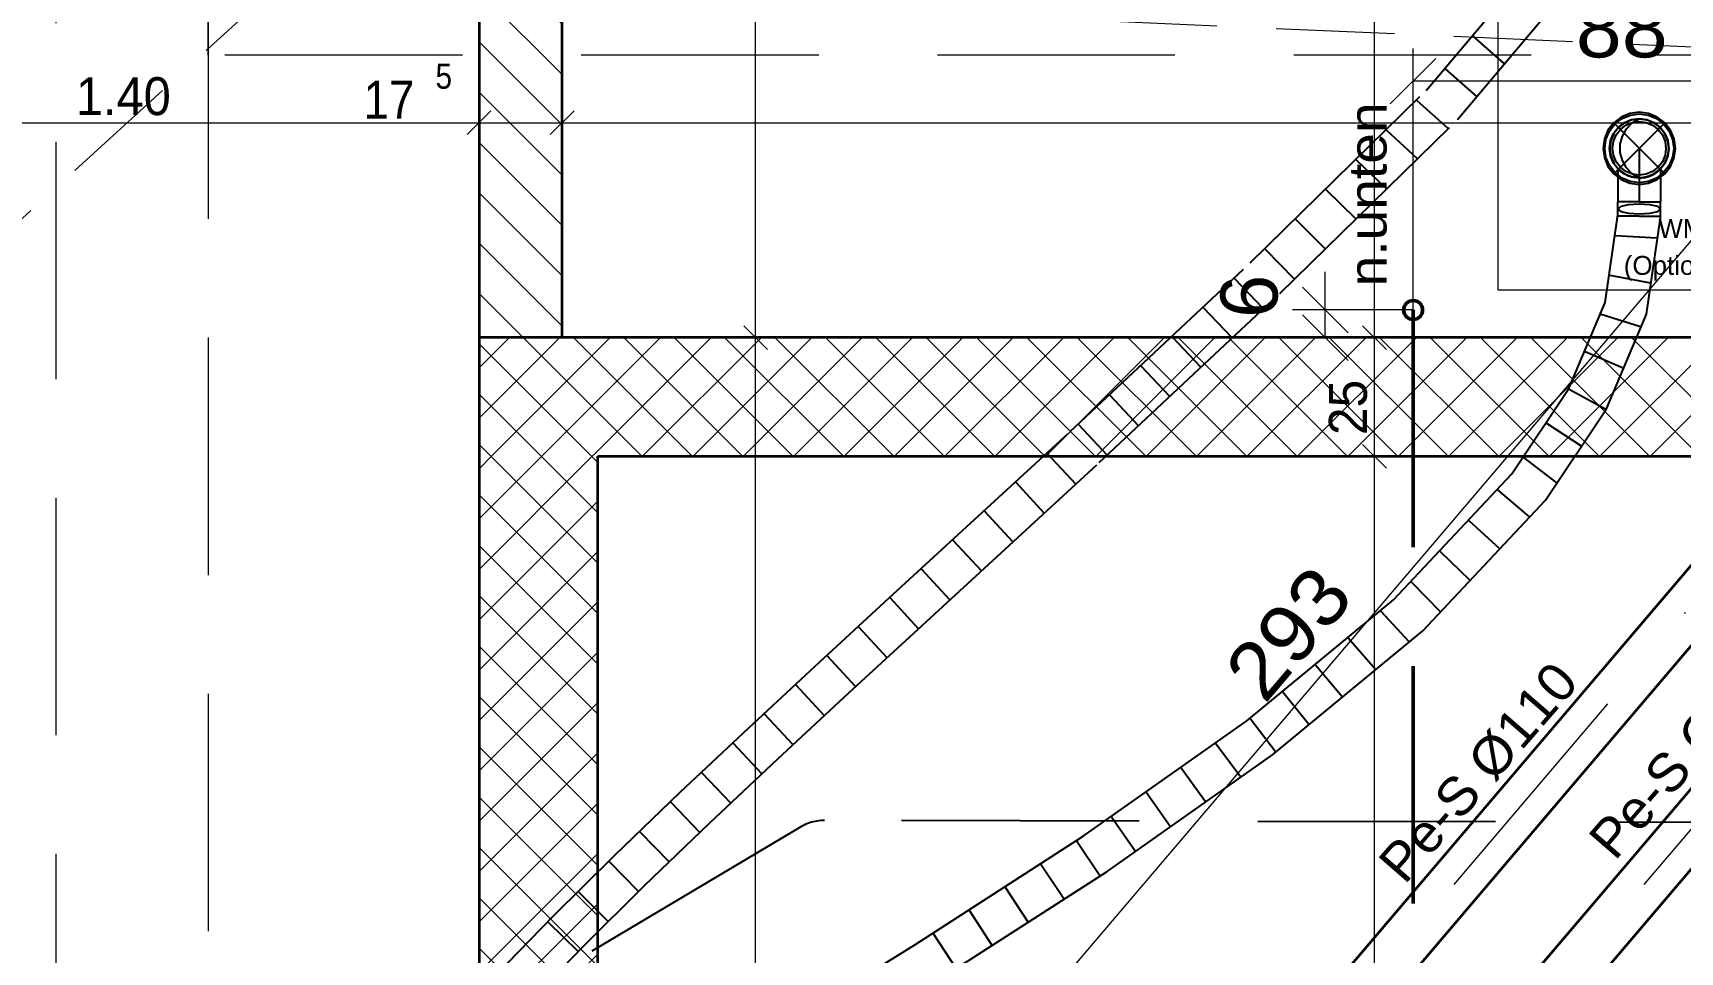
# Model space of a CAD drawing. Header units: millimetres. Extents: x -3497 to 2618, y -1809 to 2456.
# Drawn here: x -2502 to -2155.3, y 1026.5 to 1220.2 of the extents above; entities that cross this region are included whole.
import ezdxf
from ezdxf.enums import TextEntityAlignment as Align

# ---------------------------------------------------------------- set-up
doc = ezdxf.new("R2010")
doc.units = ezdxf.units.MM
doc.header["$LTSCALE"] = 100
for name, pattern in [('DASHDOT', [1, 0.5, -0.25, 0, -0.25]), ('DASHED', [0.75, 0.5, -0.25]), ('HIDDEN', [0.375, 0.25, -0.125]), ('HIDDENX2', [0.75, 0.5, -0.25])]:
    doc.linetypes.add(name, pattern=pattern)
for name, color, linetype, true_color in [('00_Anm.FP', 7, 'Continuous', 0x00c0ff), ('10-0.03 Solid', 3, 'Continuous', 0x00ff00), ('10-0.05 Solid', 1, 'Continuous', 0xff0000), ('10-0.10 Punktlinie', 9, 'Continuous', 0x808080), ('10-0.13 Solid', 7, 'Continuous', 0x000000), ('20-(100) Aussenwände', 7, 'Continuous', 0xc0c0c0), ('20-Beton', 9, 'Continuous', 0x808080), ('30-Text', 7, 'Continuous', 0xff8000), ('30-Text 6', 3, 'Continuous', 0x00ff00), ('50-Sanitärapparate', 6, 'Continuous', 0xff00ff), ('50-Türen&Fenster', 9, 'Continuous', 0x808080), ('Keine', 7, 'Continuous', 0xff8000)]:
    doc.layers.add(name, color=color, linetype=linetype, true_color=true_color)
doc.layers.add('10-0.05 Strichpunkt', color=7, linetype='Continuous')
doc.layers.add('10-0.25 Solid', color=7, linetype='Continuous')
doc.styles.add('Arial', font='arial.ttf')
doc.dimstyles.new('ISO-25', dxfattribs={"dimtxt": 2.5, "dimasz": 2.5, "dimexe": 1.25, "dimexo": 0.625, "dimtad": 1, "dimtxsty": 'Standard', "dimcen": 2.5, "dimadec": 0, "dimazin": 0, "dimtfac": 1, "dimtmove": 0, "dimatfit": 3, "dimfxl": 0, "dimarcsym": 0})

# ---------------------------------------------------------------- blocks, each defined once
blk = doc.blocks.new('vEPipe_229_nNn0143')
at = {"layer": '20-(100) Aussenwände', "color": 7, "linetype": 'DASHDOT', "lineweight": 18}
blk.add_line((-2105.71, 1155.11), (-2277.11, 953.52), dxfattribs=at)
at = {"layer": '20-(100) Aussenwände', "color": 22, "linetype": 'Continuous', "lineweight": 35, "true_color": 0xc03000}
blk.add_lwpolyline([(-2109.9, 1158.67), (-2281.3, 957.08), (-2281.25, 957.06), (-2281.14, 956.98), (-2280.95, 956.84), (-2280.7, 956.64), (-2280.39, 956.39), (-2280.02, 956.1), (-2279.6, 955.75), (-2279.14, 955.37), (-2278.64, 954.96), (-2278.12, 954.52), (-2277.58, 954.06), (-2277.04, 953.6), (-2276.49, 953.13), (-2275.95, 952.68), (-2275.44, 952.23), (-2274.95, 951.81), (-2274.5, 951.41), (-2274.09, 951.06), (-2273.74, 950.74), (-2273.44, 950.47), (-2273.21, 950.26), (-2273.04, 950.1), (-2272.94, 950), (-2272.92, 949.95), (-2101.52, 1151.55), (-2101.54, 1151.59), (-2101.64, 1151.69), (-2101.81, 1151.85), (-2102.04, 1152.06), (-2102.34, 1152.33), (-2102.69, 1152.65), (-2103.1, 1153.01), (-2103.55, 1153.4), (-2104.04, 1153.82), (-2104.55, 1154.27), (-2105.09, 1154.73), (-2105.63, 1155.19), (-2106.18, 1155.66), (-2106.72, 1156.11), (-2107.24, 1156.55), (-2107.74, 1156.96), (-2108.2, 1157.34), (-2108.62, 1157.69), (-2108.99, 1157.99), (-2109.3, 1158.24), (-2109.55, 1158.43), (-2109.73, 1158.57), (-2109.85, 1158.65)], close=True, dxfattribs=at)
blk.add_lwpolyline([(-2101.52, 1151.55), (-2101.54, 1151.59), (-2101.64, 1151.69), (-2101.81, 1151.85), (-2102.04, 1152.06), (-2102.34, 1152.33), (-2102.69, 1152.65), (-2103.1, 1153.01), (-2103.55, 1153.4), (-2104.04, 1153.82), (-2104.55, 1154.27), (-2105.09, 1154.73), (-2105.63, 1155.19), (-2106.18, 1155.66), (-2106.72, 1156.11), (-2107.24, 1156.55), (-2107.74, 1156.96), (-2108.2, 1157.34), (-2108.62, 1157.69), (-2108.99, 1157.99), (-2109.3, 1158.24), (-2109.55, 1158.43), (-2109.73, 1158.57), (-2109.85, 1158.65), (-2109.9, 1158.67)], dxfattribs=at)
blk = doc.blocks.new('vEPipe_230_nNn0151')
at = {"layer": '20-(100) Aussenwände', "color": 7, "linetype": 'DASHDOT', "lineweight": 18}
blk.add_line((-2065.71, 1155.11), (-2237.11, 953.52), dxfattribs=at)
at = {"layer": '20-(100) Aussenwände', "color": 22, "linetype": 'Continuous', "lineweight": 35, "true_color": 0xc03000}
blk.add_lwpolyline([(-2069.9, 1158.67), (-2241.3, 957.08), (-2241.25, 957.06), (-2241.14, 956.98), (-2240.95, 956.84), (-2240.7, 956.64), (-2240.39, 956.39), (-2240.02, 956.1), (-2239.6, 955.75), (-2239.14, 955.37), (-2238.64, 954.96), (-2238.12, 954.52), (-2237.58, 954.06), (-2237.04, 953.6), (-2236.49, 953.13), (-2235.95, 952.68), (-2235.44, 952.23), (-2234.95, 951.81), (-2234.5, 951.41), (-2234.09, 951.06), (-2233.74, 950.74), (-2233.44, 950.47), (-2233.21, 950.26), (-2233.04, 950.1), (-2232.94, 950), (-2232.92, 949.95), (-2061.52, 1151.55), (-2061.54, 1151.59), (-2061.64, 1151.69), (-2061.81, 1151.85), (-2062.04, 1152.07), (-2062.34, 1152.33), (-2062.69, 1152.65), (-2063.1, 1153.01), (-2063.55, 1153.4), (-2064.04, 1153.82), (-2064.55, 1154.27), (-2065.09, 1154.73), (-2065.63, 1155.19), (-2066.18, 1155.66), (-2066.72, 1156.11), (-2067.24, 1156.55), (-2067.74, 1156.96), (-2068.2, 1157.34), (-2068.62, 1157.69), (-2068.99, 1157.99), (-2069.3, 1158.24), (-2069.55, 1158.43), (-2069.73, 1158.57), (-2069.85, 1158.65)], close=True, dxfattribs=at)
blk.add_lwpolyline([(-2061.52, 1151.55), (-2061.54, 1151.59), (-2061.64, 1151.69), (-2061.81, 1151.85), (-2062.04, 1152.07), (-2062.34, 1152.33), (-2062.69, 1152.65), (-2063.1, 1153.01), (-2063.55, 1153.4), (-2064.04, 1153.82), (-2064.55, 1154.27), (-2065.09, 1154.73), (-2065.63, 1155.19), (-2066.18, 1155.66), (-2066.72, 1156.11), (-2067.24, 1156.55), (-2067.74, 1156.96), (-2068.2, 1157.34), (-2068.62, 1157.69), (-2068.99, 1157.99), (-2069.3, 1158.24), (-2069.55, 1158.43), (-2069.73, 1158.57), (-2069.85, 1158.65), (-2069.9, 1158.67)], dxfattribs=at)
blk = doc.blocks.new('*D300')
at = {"layer": '10-0.05 Strichpunkt', "color": 6, "linetype": 'Continuous', "lineweight": 13, "true_color": 0xff00ff}
for p, q in [((-2230, 1161.79), (-2230, 1169.8)), ((-2225.2, 1156.99), (-2234.8, 1166.59)), ((-2211.5, 1161.79), (-2236.86, 1161.79)), ((-2230, 1155.95), (-2230, 1161.79)), ((-2230, 1161.79), (-2230, 1161.79)), ((-2234.8, 1160.75), (-2225.2, 1151.15)), ((-2227.28, 1155.95), (-2236.86, 1155.95)), ((-2230, 1155.95), (-2230, 1155.95))]:
    blk.add_line(p, q, dxfattribs=at)
at = {"layer": '10-0.05 Strichpunkt', "color": 6, "linetype": 'Continuous', "lineweight": 13, "true_color": 0xff00ff, "style": 'Arial', "width": 0.974227}
blk.add_text('6', height=12, rotation=90, dxfattribs=at).set_placement((-2240.04, 1160.13), (-2240.04, 1169.2), align=Align.FIT)
blk = doc.blocks.new('_Oblique')
at = {"color": 0, "linetype": 'ByBlock', "lineweight": -2}
blk.add_line((-0.5, -0.5), (0.5, 0.5), dxfattribs=at)
blk = doc.blocks.new('*D301')
at = {"layer": '10-0.05 Strichpunkt', "color": 6, "linetype": 'Continuous', "lineweight": 13, "true_color": 0xff00ff}
for p, q in [((-2216.3, 1205.2), (-2206.7, 1214.8)), ((-2211.5, 1161.79), (-2211.5, 1216.86)), ((-2118.85, 1214.8), (-2128.45, 1205.2)), ((-2123.65, 1193.82), (-2123.65, 1216.86)), ((-2123.65, 1210), (-2211.5, 1210))]:
    blk.add_line(p, q, dxfattribs=at)
at = {"layer": '10-0.05 Strichpunkt', "color": 6, "linetype": 'Continuous', "lineweight": 13, "true_color": 0xff00ff, "style": 'Arial', "width": 1.03866}
blk.add_text('88', height=12, dxfattribs=at).set_placement((-2177.25, 1215), (-2157.91, 1215), align=Align.FIT)
blk = doc.blocks.new('*D302')
at = {"layer": '10-0.05 Strichpunkt', "color": 6, "linetype": 'Continuous', "lineweight": 13, "true_color": 0xff00ff}
for p, q in [((-2135.17, 1204.79), (-2134.08, 1191.26)), ((-2096.66, 1165.75), (-2139.85, 1202.47)), ((-2134.62, 1198.03), (-2324.12, 975.16)), ((-2323.57, 968.39), (-2324.67, 981.92)), ((-2286.15, 942.88), (-2329.34, 979.6))]:
    blk.add_line(p, q, dxfattribs=at)
at = {"layer": '10-0.05 Strichpunkt', "color": 6, "linetype": 'Continuous', "lineweight": 13, "true_color": 0xff00ff, "style": 'Arial', "width": 1.060137}
blk.add_text('293', height=12, rotation=49.6275, dxfattribs=at).set_placement((-2242.77, 1078.55), (-2223.59, 1101.11), align=Align.FIT)
blk = doc.blocks.new('*D303')
at = {"layer": '10-0.05 Strichpunkt', "color": 6, "linetype": 'Continuous', "lineweight": 13, "true_color": 0xff00ff}
for p, q in [((-2056.66, 1165.75), (-2024.12, 1138.09)), ((-2029.9, 1149.29), (-2028.8, 1135.76)), ((-2218.84, 919.66), (-2029.35, 1142.53)), ((-2246.15, 942.88), (-2213.62, 915.21)), ((-2218.3, 912.89), (-2219.39, 926.42))]:
    blk.add_line(p, q, dxfattribs=at)
at = {"layer": '10-0.05 Strichpunkt', "color": 6, "linetype": 'Continuous', "lineweight": 13, "true_color": 0xff00ff, "style": 'Arial', "width": 1.060137}
blk.add_text('293', height=12, rotation=49.6275, dxfattribs=at).set_placement((-2137.5, 1023.05), (-2118.31, 1045.61), align=Align.FIT)
blk = doc.blocks.new('*X471')
at = {"layer": '10-0.05 Solid', "color": 18, "linetype": 'Continuous', "lineweight": 13, "true_color": 0x000000}
for p, q in [((-2407.94, 1355.98), (-2390.63, 1338.66)), ((-2397.33, 1355.98), (-2390.63, 1349.27)), ((-2408.13, 1345.56), (-2390.63, 1328.06)), ((-2408.13, 1334.95), (-2390.63, 1317.45)), ((-2408.13, 1324.35), (-2390.63, 1306.85)), ((-2408.13, 1313.74), (-2390.63, 1296.24)), ((-2408.13, 1303.13), (-2390.63, 1285.63)), ((-2408.13, 1292.53), (-2390.63, 1275.03)), ((-2408.13, 1281.92), (-2390.63, 1264.42)), ((-2408.13, 1271.31), (-2390.63, 1253.81)), ((-2408.13, 1260.71), (-2390.63, 1243.21)), ((-2408.13, 1250.1), (-2390.63, 1232.6)), ((-2408.13, 1239.49), (-2390.63, 1221.99)), ((-2408.13, 1228.89), (-2390.63, 1211.39)), ((-2408.13, 1218.28), (-2390.63, 1200.78)), ((-2408.13, 1207.67), (-2390.63, 1190.17)), ((-2408.13, 1197.07), (-2390.63, 1179.57)), ((-2408.13, 1186.46), (-2390.63, 1168.96)), ((-2408.13, 1175.85), (-2390.63, 1158.35)), ((-2408.13, 1165.25), (-2398.86, 1155.98))]:
    blk.add_line(p, q, dxfattribs=at)
blk = doc.blocks.new('*X473')
at = {"layer": '10-0.05 Solid', "color": 18, "linetype": 'Continuous', "lineweight": 13, "true_color": 0x000000}
for p, q in [((-2408.13, 1107.15), (-2384.3, 1130.98)), ((-2408.13, 1117.76), (-2394.91, 1130.98)), ((-2408.13, 1128.36), (-2405.51, 1130.98)), ((-2383.13, 1108.43), (-2405.68, 1130.98)), ((-2383.13, 1119.03), (-2395.07, 1130.98)), ((-2383.13, 1129.64), (-2384.46, 1130.98)), ((-2383.13, 1097.82), (-2408.13, 1122.82)), ((-2408.13, 1096.54), (-2383.13, 1121.54)), ((-2383.13, 1087.21), (-2408.13, 1112.21)), ((-2408.13, 1085.94), (-2383.13, 1110.94)), ((-2383.13, 1076.61), (-2408.13, 1101.61)), ((-2408.13, 1075.33), (-2383.13, 1100.33)), ((-2383.13, 1066), (-2408.13, 1091)), ((-2408.13, 1064.72), (-2383.13, 1089.72)), ((-2383.13, 1055.39), (-2408.13, 1080.39)), ((-2408.13, 1054.12), (-2383.13, 1079.12)), ((-2383.13, 1044.79), (-2408.13, 1069.79)), ((-2408.13, 1043.51), (-2383.13, 1068.51)), ((-2383.13, 1034.18), (-2408.13, 1059.18)), ((-2408.13, 1032.9), (-2383.13, 1057.9)), ((-2383.13, 1023.57), (-2408.13, 1048.57)), ((-2408.13, 1022.3), (-2383.13, 1047.3)), ((-2383.13, 1012.97), (-2408.13, 1037.97)), ((-2408.13, 1011.69), (-2383.13, 1036.69)), ((-2383.13, 1002.36), (-2408.13, 1027.36)), ((-2408.13, 1001.08), (-2383.13, 1026.08)), ((-2383.13, 991.75), (-2408.13, 1016.75)), ((-2408.13, 990.48), (-2383.13, 1015.48)), ((-2383.13, 981.15), (-2408.13, 1006.15)), ((-2408.13, 979.87), (-2383.13, 1004.87)), ((-2383.13, 970.54), (-2408.13, 995.54)), ((-2408.13, 969.26), (-2383.13, 994.26)), ((-2383.13, 959.93), (-2408.13, 984.93)), ((-2408.13, 958.66), (-2383.13, 983.66)), ((-2383.13, 949.33), (-2408.13, 974.33)), ((-2408.13, 948.05), (-2383.13, 973.05)), ((-2383.13, 938.72), (-2408.13, 963.72)), ((-2408.13, 937.44), (-2383.13, 962.44)), ((-2383.13, 928.11), (-2408.13, 953.11)), ((-2408.13, 926.84), (-2383.13, 951.84)), ((-2383.13, 917.51), (-2408.13, 942.51)), ((-2408.13, 916.23), (-2383.13, 941.23)), ((-2383.13, 906.9), (-2408.13, 931.9)), ((-2408.13, 905.63), (-2383.13, 930.63)), ((-2383.13, 896.29), (-2408.13, 921.29)), ((-2408.13, 895.02), (-2383.13, 920.02)), ((-2383.13, 885.69), (-2408.13, 910.69)), ((-2408.13, 884.41), (-2383.13, 909.41)), ((-2383.13, 875.08), (-2408.13, 900.08)), ((-2408.13, 873.81), (-2383.13, 898.81)), ((-2383.13, 864.47), (-2408.13, 889.47)), ((-2408.13, 863.2), (-2383.13, 888.2)), ((-2383.13, 853.87), (-2408.13, 878.87)), ((-2408.13, 852.59), (-2383.13, 877.59)), ((-2383.13, 843.26), (-2408.13, 868.26)), ((-2408.13, 841.99), (-2383.13, 866.99)), ((-2383.13, 832.65), (-2408.13, 857.65)), ((-2408.13, 831.38), (-2383.13, 856.38)), ((-2383.13, 822.05), (-2408.13, 847.05)), ((-2408.13, 820.77), (-2383.13, 845.77)), ((-2383.13, 811.44), (-2408.13, 836.44)), ((-2408.13, 810.17), (-2383.13, 835.17)), ((-2383.13, 800.83), (-2408.13, 825.83)), ((-2408.13, 799.56), (-2383.13, 824.56)), ((-2383.13, 790.23), (-2408.13, 815.23)), ((-2408.13, 788.95), (-2383.13, 813.95)), ((-2383.13, 779.62), (-2408.13, 804.62)), ((-2408.13, 778.35), (-2383.13, 803.35)), ((-2383.13, 769.02), (-2408.13, 794.02)), ((-2408.13, 767.74), (-2383.13, 792.74)), ((-2390.57, 765.85), (-2408.13, 783.41)), ((-2399.41, 765.85), (-2383.13, 782.13)), ((-2401.18, 765.85), (-2408.13, 772.8)), ((-2388.8, 765.85), (-2383.13, 771.53))]:
    blk.add_line(p, q, dxfattribs=at)
blk = doc.blocks.new('*X474')
at = {"layer": '10-0.05 Solid', "color": 18, "linetype": 'Continuous', "lineweight": 13, "true_color": 0x000000}
for p, q in [((-2384.46, 1130.98), (-2408.13, 1154.64)), ((-2408.13, 1149.58), (-2404.93, 1152.78)), ((-2408.13, 1138.97), (-2399.62, 1147.47)), ((-2395.07, 1130.98), (-2408.13, 1144.03)), ((-2405.51, 1130.98), (-2394.32, 1142.17)), ((-2394.91, 1130.98), (-2389.02, 1136.87)), ((-2405.68, 1130.98), (-2408.13, 1133.43)), ((-2384.3, 1130.98), (-2383.71, 1131.56))]:
    blk.add_line(p, q, dxfattribs=at)
blk = doc.blocks.new('*X475')
at = {"layer": '10-0.05 Solid', "color": 18, "linetype": 'Continuous', "lineweight": 13, "true_color": 0x000000}
for p, q in [((-2404.93, 1152.78), (-2401.73, 1155.98)), ((-2399.62, 1147.47), (-2391.12, 1155.98)), ((-2383.13, 1140.25), (-2398.86, 1155.98)), ((-2383.13, 1150.85), (-2388.25, 1155.98)), ((-2394.32, 1142.17), (-2383.13, 1153.36)), ((-2389.02, 1136.87), (-2383.13, 1142.76)), ((-2383.71, 1131.56), (-2383.13, 1132.15))]:
    blk.add_line(p, q, dxfattribs=at)
blk = doc.blocks.new('*X476')
at = {"layer": '10-0.05 Solid', "color": 18, "linetype": 'Continuous', "lineweight": 13, "true_color": 0x000000}
for p, q in [((-2383.13, 1132.15), (-2359.3, 1155.98)), ((-2383.13, 1142.76), (-2369.91, 1155.98)), ((-2383.13, 1153.36), (-2380.51, 1155.98)), ((-2352.65, 1130.98), (-2377.65, 1155.98)), ((-2373.69, 1130.98), (-2348.69, 1155.98)), ((-2342.04, 1130.98), (-2367.04, 1155.98)), ((-2363.09, 1130.98), (-2338.09, 1155.98)), ((-2331.43, 1130.98), (-2356.43, 1155.98)), ((-2352.48, 1130.98), (-2327.48, 1155.98)), ((-2320.83, 1130.98), (-2345.83, 1155.98)), ((-2341.87, 1130.98), (-2316.87, 1155.98)), ((-2310.22, 1130.98), (-2335.22, 1155.98)), ((-2331.27, 1130.98), (-2306.27, 1155.98)), ((-2299.61, 1130.98), (-2324.61, 1155.98)), ((-2320.66, 1130.98), (-2295.66, 1155.98)), ((-2289.01, 1130.98), (-2314.01, 1155.98)), ((-2310.06, 1130.98), (-2285.06, 1155.98)), ((-2278.4, 1130.98), (-2303.4, 1155.98)), ((-2299.45, 1130.98), (-2274.45, 1155.98)), ((-2267.79, 1130.98), (-2292.79, 1155.98)), ((-2288.84, 1130.98), (-2263.84, 1155.98)), ((-2257.19, 1130.98), (-2282.19, 1155.98)), ((-2278.24, 1130.98), (-2253.24, 1155.98)), ((-2246.58, 1130.98), (-2271.58, 1155.98)), ((-2267.63, 1130.98), (-2242.63, 1155.98)), ((-2235.97, 1130.98), (-2260.97, 1155.98)), ((-2257.02, 1130.98), (-2232.02, 1155.98)), ((-2225.37, 1130.98), (-2250.37, 1155.98)), ((-2246.42, 1130.98), (-2221.42, 1155.98)), ((-2214.76, 1130.98), (-2239.76, 1155.98)), ((-2235.81, 1130.98), (-2210.81, 1155.98)), ((-2204.15, 1130.98), (-2229.15, 1155.98)), ((-2225.2, 1130.98), (-2200.2, 1155.98)), ((-2193.55, 1130.98), (-2218.55, 1155.98)), ((-2214.6, 1130.98), (-2189.6, 1155.98)), ((-2182.94, 1130.98), (-2207.94, 1155.98)), ((-2203.99, 1130.98), (-2178.99, 1155.98)), ((-2172.33, 1130.98), (-2197.33, 1155.98)), ((-2193.38, 1130.98), (-2168.38, 1155.98)), ((-2161.73, 1130.98), (-2186.73, 1155.98)), ((-2182.78, 1130.98), (-2157.78, 1155.98)), ((-2151.12, 1130.98), (-2176.12, 1155.98)), ((-2172.17, 1130.98), (-2147.17, 1155.98)), ((-2140.51, 1130.98), (-2165.51, 1155.98)), ((-2161.56, 1130.98), (-2136.56, 1155.98)), ((-2363.25, 1130.98), (-2383.13, 1150.85)), ((-2373.86, 1130.98), (-2383.13, 1140.25))]:
    blk.add_line(p, q, dxfattribs=at)
blk = doc.blocks.new('AnonymMegaMac_nNn0797')
at = {"layer": '20-Beton', "color": 8, "linetype": 'Continuous', "lineweight": 13, "true_color": 0x808080}
for p, q in [((-2352.42, 1158.48), (-2347.42, 1153.48)), ((-2345.24, 1155.98), (-2369.92, 1155.98)), ((-2349.92, 765.96), (-2349.92, 1155.98)), ((-2352.42, 768.46), (-2347.42, 763.46)), ((-2345.24, 765.96), (-2369.92, 765.96)), ((-2349.92, 762.21), (-2349.92, 765.96))]:
    blk.add_line(p, q, dxfattribs=at)
at = {"layer": '20-Beton', "color": 8, "linetype": 'Continuous', "lineweight": 18, "true_color": 0x808080, "style": 'Arial', "width": 0.953608}
blk.add_text('3.90', height=8, rotation=90, dxfattribs=at).set_placement((-2351.51, 947.03), (-2351.51, 967.75), align=Align.FIT)
blk = doc.blocks.new('AnonymMegaMac_nNn0798')
at = {"layer": '20-Beton', "color": 8, "linetype": 'Continuous', "lineweight": 13, "true_color": 0x808080}
for p, q in [((-2345.24, 1355.98), (-2369.92, 1355.98)), ((-2352.42, 1358.48), (-2347.42, 1353.48)), ((-2349.92, 1155.98), (-2349.92, 1355.98)), ((-2352.42, 1158.48), (-2347.42, 1153.48)), ((-2345.24, 1155.98), (-2369.92, 1155.98))]:
    blk.add_line(p, q, dxfattribs=at)
at = {"layer": '20-Beton', "color": 8, "linetype": 'Continuous', "lineweight": 18, "true_color": 0x808080, "style": 'Arial', "width": 0.960236}
blk.add_text('2.00', height=8, rotation=90, dxfattribs=at).set_placement((-2351.51, 1242.22), (-2351.51, 1263.08), align=Align.FIT)
blk = doc.blocks.new('AnonymMegaMac_nNn0977')
at = {"layer": '20-Beton', "color": 8, "linetype": 'Continuous', "lineweight": 13, "true_color": 0x808080}
for p, q in [((-2078.8, 765.84), (-2078.79, 1130.98)), ((-2081.3, 768.34), (-2076.3, 763.34)), ((-2074.12, 765.84), (-2353.13, 765.85)), ((-2078.81, 740.84), (-2078.8, 765.84)), ((-2081.31, 743.34), (-2076.31, 738.34))]:
    blk.add_line(p, q, dxfattribs=at)
at = {"layer": '20-Beton', "color": 8, "linetype": 'Continuous', "lineweight": 18, "true_color": 0x808080, "style": 'Arial', "width": 0.9375}
blk.add_text('25', height=8, rotation=89.9982, dxfattribs=at).set_placement((-2080.4, 745.31), (-2080.39, 756.95), align=Align.FIT)
blk = doc.blocks.new('AnonymMegaMac_nNn01069')
at = {"layer": '20-Beton', "color": 8, "linetype": 'Continuous', "lineweight": 13, "true_color": 0x808080}
for p, q in [((-2545.63, 1203.74), (-2550.63, 1198.74)), ((-2548.13, 1196.56), (-2548.13, 1205.93)), ((-2405.63, 1203.74), (-2410.63, 1198.74)), ((-2408.13, 1196.56), (-2408.13, 1205.93)), ((-2548.13, 1201.24), (-2408.13, 1201.24))]:
    blk.add_line(p, q, dxfattribs=at)
at = {"layer": '20-Beton', "color": 8, "linetype": 'Continuous', "lineweight": 18, "true_color": 0x808080, "style": 'Arial'}
for s, height, width, p, p2 in [('5', 5.28, 0.853093, (-2417.3, 1208.4), (-2413.8, 1208.4)), ('1.40', 8, 0.919367, (-2493, 1202.83), (-2473.02, 1202.83)), ('17', 8, 0.860825, (-2432.44, 1202.1), (-2421.75, 1202.1))]:
    blk.add_text(s, height=height, dxfattribs=dict(at, width=width)).set_placement(p, p2, align=Align.FIT)
blk = doc.blocks.new('AnonymMegaMac_nNn01070')
at = {"layer": '20-Beton', "color": 8, "linetype": 'Continuous', "lineweight": 13, "true_color": 0x808080}
for p, q in [((-2405.63, 1203.74), (-2410.63, 1198.74)), ((-2408.13, 1196.56), (-2408.13, 1205.93)), ((-2388.13, 1203.74), (-2393.13, 1198.74)), ((-2390.63, 1196.56), (-2390.63, 1205.93)), ((-2408.13, 1201.24), (-2390.63, 1201.24))]:
    blk.add_line(p, q, dxfattribs=at)
blk = doc.blocks.new('AnonymMegaMac_nNn01071')
at = {"layer": '20-Beton', "color": 8, "linetype": 'Continuous', "lineweight": 13, "true_color": 0x808080}
for p, q in [((-2388.13, 1203.74), (-2393.13, 1198.74)), ((-2390.63, 1196.56), (-2390.63, 1205.93)), ((-2390.63, 1201.24), (-1887.14, 1201.24))]:
    blk.add_line(p, q, dxfattribs=at)
blk = doc.blocks.new('AnonymMegaMac_nNn01178')
at = {"layer": '20-Beton', "color": 8, "linetype": 'Continuous', "lineweight": 13, "true_color": 0x808080}
for p, q in [((-2214.95, 1130.98), (-2224.33, 1130.98)), ((-2222.14, 1133.48), (-2217.14, 1128.48)), ((-2219.64, 765.85), (-2219.64, 1130.98)), ((-2222.14, 768.35), (-2217.14, 763.35)), ((-2214.95, 765.85), (-2224.33, 765.85))]:
    blk.add_line(p, q, dxfattribs=at)
at = {"layer": '20-Beton', "color": 8, "linetype": 'Continuous', "lineweight": 18, "true_color": 0x808080, "style": 'Arial', "width": 0.957658}
blk.add_text('3.65', height=8, rotation=90, dxfattribs=at).set_placement((-2221.23, 934.48), (-2221.23, 955.29), align=Align.FIT)
blk = doc.blocks.new('AnonymMegaMac_nNn01179')
at = {"layer": '20-Beton', "color": 8, "linetype": 'Continuous', "lineweight": 13, "true_color": 0x808080}
for p, q in [((-2222.14, 1158.48), (-2217.14, 1153.48)), ((-2214.95, 1155.98), (-2224.33, 1155.98)), ((-2219.64, 1130.98), (-2219.64, 1155.98)), ((-2214.95, 1130.98), (-2224.33, 1130.98)), ((-2222.14, 1133.48), (-2217.14, 1128.48))]:
    blk.add_line(p, q, dxfattribs=at)
at = {"layer": '20-Beton', "color": 8, "linetype": 'Continuous', "lineweight": 18, "true_color": 0x808080, "style": 'Arial', "width": 0.9375}
blk.add_text('25', height=8, rotation=90, dxfattribs=at).set_placement((-2221.23, 1135.44), (-2221.23, 1147.08), align=Align.FIT)
blk = doc.blocks.new('AnonymMegaMac_nNn01180')
at = {"layer": '20-Beton', "color": 8, "linetype": 'Continuous', "lineweight": 13, "true_color": 0x808080}
for p, q in [((-2222.14, 1481.48), (-2217.14, 1476.48)), ((-2214.95, 1478.98), (-2224.33, 1478.98)), ((-2219.64, 1155.98), (-2219.64, 1478.98)), ((-2222.14, 1158.48), (-2217.14, 1153.48)), ((-2214.95, 1155.98), (-2224.33, 1155.98))]:
    blk.add_line(p, q, dxfattribs=at)
at = {"layer": '20-Beton', "color": 8, "linetype": 'Continuous', "lineweight": 18, "true_color": 0x808080, "style": 'Arial'}
for s, width, p, p2 in [('20', 0.930412, (-2221.23, 1460.81), (-2221.23, 1472.36)), ('3.23', 0.955081, (-2221.23, 1303.54), (-2221.23, 1324.29))]:
    blk.add_text(s, height=8, rotation=90, dxfattribs=dict(at, width=width)).set_placement(p, p2, align=Align.FIT)

msp = doc.modelspace()

# ---------------------------------------------------------------- linework, layer by layer
at = {"layer": '00_Anm.FP', "color": 140, "linetype": 'DASHED', "lineweight": 25, "true_color": 0x00c0ff}
for p, q in [((-2165.87, 1203.19), (-2167.7, 1202.43)), ((-2163.9, 1203.44), (-2165.87, 1203.19)), ((-2161.93, 1203.19), (-2163.9, 1203.44)), ((-2160.1, 1202.43), (-2161.93, 1203.19)), ((-2169.27, 1201.22), (-2170.48, 1199.64)), ((-2169.31, 1198.97), (-2168.32, 1200.26)), ((-2167.7, 1202.43), (-2169.27, 1201.22)), ((-2158.52, 1201.22), (-2169.27, 1190.47)), ((-2158.52, 1190.47), (-2169.27, 1201.22)), ((-2168.28, 1200.23), (-2169.27, 1198.94)), ((-2168.77, 1198.66), (-2167.88, 1199.82)), ((-2168.32, 1200.26), (-2167.02, 1201.26)), ((-2167, 1201.21), (-2168.28, 1200.23)), ((-2167.88, 1199.82), (-2166.71, 1200.72)), ((-2167.02, 1201.26), (-2165.52, 1201.88)), ((-2165.5, 1201.83), (-2167, 1201.21)), ((-2166.71, 1200.72), (-2165.35, 1201.28)), ((-2165.52, 1201.88), (-2163.9, 1202.09)), ((-2163.9, 1202.04), (-2165.5, 1201.83)), ((-2165.35, 1201.28), (-2163.9, 1201.47)), ((-2163.9, 1202.09), (-2162.28, 1201.88)), ((-2162.29, 1201.83), (-2163.9, 1202.04)), ((-2163.9, 1201.47), (-2162.44, 1201.28)), ((-2162.44, 1201.28), (-2161.09, 1200.72)), ((-2160.8, 1201.21), (-2162.29, 1201.83)), ((-2162.28, 1201.88), (-2160.77, 1201.26)), ((-2161.09, 1200.72), (-2159.92, 1199.82)), ((-2159.51, 1200.23), (-2160.8, 1201.21)), ((-2160.77, 1201.26), (-2159.48, 1200.26)), ((-2158.52, 1201.22), (-2160.1, 1202.43)), ((-2159.92, 1199.82), (-2159.03, 1198.66)), ((-2158.53, 1198.94), (-2159.51, 1200.23)), ((-2159.48, 1200.26), (-2158.49, 1198.97)), ((-2157.32, 1199.64), (-2158.52, 1201.22)), ((-2171.24, 1197.81), (-2171.5, 1195.84)), ((-2170.48, 1199.64), (-2171.24, 1197.81)), ((-2170.15, 1195.84), (-2169.94, 1197.46)), ((-2169.89, 1197.45), (-2170.1, 1195.84)), ((-2169.94, 1197.46), (-2169.31, 1198.97)), ((-2169.27, 1198.94), (-2169.89, 1197.45)), ((-2169.52, 1195.84), (-2169.33, 1197.3)), ((-2169.33, 1197.3), (-2168.77, 1198.66)), ((-2159.03, 1198.66), (-2158.46, 1197.3)), ((-2157.91, 1197.45), (-2158.53, 1198.94)), ((-2158.49, 1198.97), (-2157.86, 1197.46)), ((-2158.46, 1197.3), (-2158.27, 1195.84)), ((-2157.7, 1195.84), (-2157.91, 1197.45)), ((-2157.86, 1197.46), (-2157.65, 1195.84)), ((-2156.56, 1197.81), (-2157.32, 1199.64)), ((-2156.3, 1195.84), (-2156.56, 1197.81)), ((-2171.5, 1195.84), (-2171.24, 1193.88)), ((-2171.24, 1193.88), (-2170.48, 1192.04)), ((-2169.94, 1194.23), (-2170.15, 1195.84)), ((-2170.1, 1195.84), (-2169.89, 1194.24)), ((-2169.31, 1192.72), (-2169.94, 1194.23)), ((-2169.89, 1194.24), (-2169.27, 1192.74)), ((-2169.33, 1194.39), (-2169.52, 1195.84)), ((-2168.77, 1193.03), (-2169.33, 1194.39)), ((-2169.27, 1192.74), (-2168.28, 1191.46)), ((-2167.88, 1191.87), (-2168.77, 1193.03)), ((-2159.03, 1193.03), (-2159.92, 1191.87)), ((-2159.51, 1191.46), (-2158.53, 1192.74)), ((-2158.46, 1194.39), (-2159.03, 1193.03)), ((-2158.53, 1192.74), (-2157.91, 1194.24)), ((-2157.86, 1194.23), (-2158.49, 1192.72)), ((-2158.27, 1195.84), (-2158.46, 1194.39)), ((-2157.91, 1194.24), (-2157.7, 1195.84)), ((-2157.65, 1195.84), (-2157.86, 1194.23)), ((-2157.32, 1192.04), (-2156.56, 1193.88)), ((-2156.56, 1193.88), (-2156.3, 1195.84)), ((-2170.48, 1192.04), (-2169.27, 1190.47)), ((-2168.32, 1191.42), (-2169.31, 1192.72)), ((-2169.27, 1190.47), (-2167.7, 1189.26)), ((-2167.02, 1190.43), (-2168.32, 1191.42)), ((-2168.28, 1191.46), (-2167, 1190.48)), ((-2166.71, 1190.97), (-2167.88, 1191.87)), ((-2165.52, 1189.81), (-2167.02, 1190.43)), ((-2167, 1190.48), (-2165.5, 1189.86)), ((-2165.35, 1190.41), (-2166.71, 1190.97)), ((-2163.9, 1189.59), (-2165.52, 1189.81)), ((-2165.5, 1189.86), (-2163.9, 1189.64)), ((-2163.9, 1190.22), (-2165.35, 1190.41)), ((-2162.44, 1190.41), (-2163.9, 1190.22)), ((-2163.9, 1189.64), (-2162.29, 1189.86)), ((-2162.28, 1189.81), (-2163.9, 1189.59)), ((-2161.09, 1190.97), (-2162.44, 1190.41)), ((-2162.29, 1189.86), (-2160.8, 1190.48)), ((-2160.77, 1190.43), (-2162.28, 1189.81)), ((-2159.92, 1191.87), (-2161.09, 1190.97)), ((-2160.8, 1190.48), (-2159.51, 1191.46)), ((-2159.48, 1191.42), (-2160.77, 1190.43)), ((-2160.1, 1189.26), (-2158.52, 1190.47)), ((-2158.49, 1192.72), (-2159.48, 1191.42)), ((-2158.52, 1190.47), (-2157.32, 1192.04)), ((-2167.7, 1189.26), (-2165.87, 1188.5)), ((-2165.87, 1188.5), (-2163.9, 1188.24)), ((-2163.9, 1188.24), (-2161.93, 1188.5)), ((-2161.93, 1188.5), (-2160.1, 1189.26))]:
    msp.add_line(p, q, dxfattribs=at)
at = {"layer": '10-0.03 Solid', "color": 3, "linetype": 'Continuous', "lineweight": 50, "true_color": 0x00ff00}
msp.add_circle((-2211.5, 1161.79), 2, dxfattribs=at)
at = {"layer": '10-0.10 Punktlinie', "color": 8, "linetype": 'Continuous', "lineweight": 13, "true_color": 0x808080}
msp.add_lwpolyline([(-2383.13, 765.85), (-1600.16, 765.96), (-1600.16, 1130.98), (-2383.13, 1130.98)], close=True, dxfattribs=at)
at = {"layer": '10-0.13 Solid', "color": 18, "linetype": 'HIDDENX2', "lineweight": 13, "true_color": 0x000000}
for p, q in [((-2497.17, 397.24), (-2497.15, 1262.97)), ((-2465.17, 1230.96), (-2465.15, 428.46))]:
    msp.add_line(p, q, dxfattribs=at)
at = {"layer": '10-0.25 Solid', "color": 8, "linetype": 'Continuous', "lineweight": 13, "true_color": 0x808080}
for p, q in [((-2193.6, 1165.95), (-2193.6, 1225.95)), ((-2133.6, 1165.95), (-2193.6, 1165.95))]:
    msp.add_line(p, q, dxfattribs=at)
at = {"layer": '30-Text', "color": 30, "linetype": 'DASHED', "lineweight": 25, "true_color": 0xff8000}
msp.add_lwpolyline([(-1969.17, 1053.43), (-2335.39, 1054.26, 0.162958), (-2341.41, 1052.25), (-2469.65, 976.03)], format="xyb", dxfattribs=at)
at = {"layer": '30-Text 6', "color": 3, "linetype": 'HIDDENX2', "lineweight": 50, "true_color": 0x00ff00}
msp.add_line((-2211.5, 1161.79), (-2211.5, 928.3), dxfattribs=at)
at = {"layer": '50-Sanitärapparate', "color": 18, "linetype": 'HIDDEN', "lineweight": 13, "true_color": 0x000000}
for p, q in [((-2991.68, 735.98), (-2449.65, 1230.95)), ((-2465.15, 1230.95), (-2111.63, 1215.45))]:
    msp.add_line(p, q, dxfattribs=at)
at = {"layer": '50-Sanitärapparate', "color": 18, "linetype": 'HIDDENX2', "lineweight": 13, "true_color": 0x000000}
msp.add_lwpolyline([(-2991.63, 2152.48), (-2111.63, 2152.48), (-2111.63, 1215.45), (-2465.15, 1215.45), (-2465.15, 1230.95), (-2991.66, 1230.95)], close=True, dxfattribs=at)
at = {"layer": '50-Türen&Fenster', "color": 8, "linetype": 'Continuous', "lineweight": 35, "true_color": 0x808080}
for points in [[(-2408.13, 1355.98), (-2408.13, 1155.98)], [(-2390.63, 1155.98), (-2390.63, 1355.98)], [(-2390.63, 1155.98), (-2408.13, 1155.98)], [(-2408.13, 1155.98), (-2408.13, 1130.98)], [(-1575.16, 1155.98), (-2408.13, 1155.98)], [(-2408.13, 1130.98), (-2408.13, 765.85)], [(-2383.13, 765.85), (-2383.13, 1130.98)], [(-2383.13, 1130.98), (-1575.16, 1130.98)]]:
    msp.add_lwpolyline(points, dxfattribs=at)
at = {"layer": 'Keine', "color": 140, "linetype": 'DASHED', "lineweight": 25, "true_color": 0x00c0ff}
for p, q in [((-2208.74, 1208.04), (-2115.03, 1319.22)), ((-2202.15, 1201.93), (-2107.64, 1314.06)), ((-2198.96, 1219.45), (-2192.39, 1213.7)), ((-2204.75, 1212.58), (-2198.2, 1206.81)), ((-2245.79, 1171.73), (-2208.74, 1208.04)), ((-2210.73, 1205.91), (-2204.22, 1200.09)), ((-2239.58, 1165.25), (-2202.15, 1201.93)), ((-2170.18, 1199.47), (-2169.02, 1200.97)), ((-2169.31, 1198.97), (-2168.32, 1200.26)), ((-2169.02, 1200.97), (-2167.52, 1202.12)), ((-2168.32, 1200.26), (-2167.02, 1201.26)), ((-2167.52, 1202.12), (-2165.77, 1202.85)), ((-2167.46, 1198.41), (-2166.61, 1199.93)), ((-2167.02, 1201.26), (-2165.52, 1201.88)), ((-2166.61, 1199.93), (-2165.39, 1201.19)), ((-2165.77, 1202.85), (-2163.9, 1203.09)), ((-2165.52, 1201.88), (-2163.9, 1202.09)), ((-2165.39, 1201.19), (-2163.9, 1202.09)), ((-2163.9, 1203.09), (-2162.02, 1202.85)), ((-2163.9, 1202.09), (-2162.28, 1201.88)), ((-2162.28, 1201.88), (-2160.77, 1201.26)), ((-2162.02, 1202.85), (-2160.27, 1202.12)), ((-2160.77, 1201.26), (-2159.48, 1200.26)), ((-2160.27, 1202.12), (-2158.77, 1200.97)), ((-2159.48, 1200.26), (-2158.49, 1198.97)), ((-2158.77, 1200.97), (-2157.62, 1199.47)), ((-2217.11, 1199.65), (-2210.69, 1193.74)), ((-2171.15, 1195.84), (-2170.9, 1197.72)), ((-2170.9, 1197.72), (-2170.18, 1199.47)), ((-2170.15, 1195.84), (-2169.94, 1197.46)), ((-2169.94, 1197.46), (-2169.31, 1198.97)), ((-2167.9, 1196.72), (-2167.46, 1198.41)), ((-2167.9, 1194.97), (-2167.9, 1196.72)), ((-2158.49, 1198.97), (-2157.86, 1197.46)), ((-2157.86, 1197.46), (-2157.65, 1195.84)), ((-2157.62, 1199.47), (-2156.9, 1197.72)), ((-2156.9, 1197.72), (-2156.65, 1195.84)), ((-2223.5, 1193.4), (-2217.16, 1187.4)), ((-2170.9, 1193.97), (-2171.15, 1195.84)), ((-2170.18, 1192.22), (-2170.9, 1193.97)), ((-2169.94, 1194.23), (-2170.15, 1195.84)), ((-2169.31, 1192.72), (-2169.94, 1194.23)), ((-2167.46, 1193.28), (-2167.9, 1194.97)), ((-2166.61, 1191.76), (-2167.46, 1193.28)), ((-2163.9, 1195.84), (-2163.9, 1184.59)), ((-2157.86, 1194.23), (-2158.49, 1192.72)), ((-2157.65, 1195.84), (-2157.86, 1194.23)), ((-2156.9, 1193.97), (-2157.62, 1192.22)), ((-2156.65, 1195.84), (-2156.9, 1193.97)), ((-2169.02, 1190.72), (-2170.18, 1192.22)), ((-2168.32, 1191.42), (-2169.31, 1192.72)), ((-2167.52, 1189.57), (-2169.02, 1190.72)), ((-2168.24, 1191.35), (-2168.4, 1191.51)), ((-2168.4, 1191.51), (-2168.4, 1184.59)), ((-2167.02, 1190.43), (-2168.32, 1191.42)), ((-2167.8, 1190.96), (-2168.24, 1191.35)), ((-2167.08, 1190.47), (-2167.8, 1190.96)), ((-2165.77, 1188.84), (-2167.52, 1189.57)), ((-2166.15, 1190.01), (-2167.08, 1190.47)), ((-2165.52, 1189.81), (-2167.02, 1190.43)), ((-2165.39, 1190.5), (-2166.61, 1191.76)), ((-2165.06, 1189.7), (-2166.15, 1190.01)), ((-2163.9, 1189.59), (-2165.52, 1189.81)), ((-2163.9, 1189.59), (-2165.39, 1190.5)), ((-2163.9, 1189.59), (-2165.06, 1189.7)), ((-2162.28, 1189.81), (-2163.9, 1189.59)), ((-2163.9, 1189.59), (-2162.73, 1189.7)), ((-2162.73, 1189.7), (-2161.65, 1190.01)), ((-2160.77, 1190.43), (-2162.28, 1189.81)), ((-2160.27, 1189.57), (-2162.02, 1188.84)), ((-2161.65, 1190.01), (-2160.72, 1190.47)), ((-2159.48, 1191.42), (-2160.77, 1190.43)), ((-2160.72, 1190.47), (-2160, 1190.96)), ((-2158.77, 1190.72), (-2160.27, 1189.57)), ((-2160, 1190.96), (-2159.55, 1191.35)), ((-2159.55, 1191.35), (-2159.4, 1191.51)), ((-2158.49, 1192.72), (-2159.48, 1191.42)), ((-2159.4, 1191.51), (-2159.4, 1184.59)), ((-2157.62, 1192.22), (-2158.77, 1190.72)), ((-2229.89, 1187.14), (-2223.63, 1181.06)), ((-2163.9, 1188.59), (-2165.77, 1188.84)), ((-2162.02, 1188.84), (-2163.9, 1188.59)), ((-2168.24, 1184.59), (-2168.4, 1184.59)), ((-2167.8, 1184.59), (-2168.4, 1184.59)), ((-2167.8, 1183.57), (-2168.4, 1183.06)), ((-2168.4, 1183.06), (-2167.8, 1182.55)), ((-2168.38, 1183.83), (-2168.38, 1184.59)), ((-2168.38, 1183.07), (-2168.38, 1183.83)), ((-2168.38, 1182.3), (-2168.38, 1183.07)), ((-2167.8, 1184.59), (-2168.24, 1184.59)), ((-2167.08, 1184.59), (-2167.8, 1184.59)), ((-2166.15, 1184.59), (-2167.8, 1184.59)), ((-2166.15, 1183.95), (-2167.8, 1183.57)), ((-2167.8, 1182.55), (-2166.15, 1182.18)), ((-2166.15, 1184.59), (-2167.08, 1184.59)), ((-2165.06, 1184.59), (-2166.15, 1184.59)), ((-2163.9, 1184.59), (-2166.15, 1184.59)), ((-2163.9, 1184.08), (-2166.15, 1183.95)), ((-2163.9, 1184.59), (-2165.06, 1184.59)), ((-2163.9, 1184.59), (-2162.73, 1184.59)), ((-2163.9, 1184.59), (-2161.65, 1184.59)), ((-2161.65, 1183.95), (-2163.9, 1184.08)), ((-2162.73, 1184.59), (-2161.65, 1184.59)), ((-2161.65, 1184.59), (-2160.72, 1184.59)), ((-2161.65, 1184.59), (-2160, 1184.59)), ((-2160, 1183.57), (-2161.65, 1183.95)), ((-2161.65, 1182.18), (-2160, 1182.55)), ((-2160.72, 1184.59), (-2160, 1184.59)), ((-2160, 1184.59), (-2159.55, 1184.59)), ((-2160, 1184.59), (-2159.4, 1184.59)), ((-2159.4, 1183.06), (-2160, 1183.57)), ((-2160, 1182.55), (-2159.4, 1183.06)), ((-2159.55, 1184.59), (-2159.4, 1184.59)), ((-2159.41, 1183.82), (-2159.41, 1184.59)), ((-2159.41, 1183.06), (-2159.41, 1183.82)), ((-2159.41, 1182.3), (-2159.41, 1183.06)), ((-2236.27, 1180.89), (-2230.1, 1174.71)), ((-2171.08, 1163.34), (-2168.38, 1181.86)), ((-2167.8, 1181.53), (-2168.4, 1181.53)), ((-2168.38, 1181.86), (-2168.38, 1182.3)), ((-2166.15, 1181.53), (-2167.8, 1181.53)), ((-2166.15, 1182.18), (-2163.9, 1182.04)), ((-2163.9, 1181.53), (-2166.15, 1181.53)), ((-2163.9, 1182.04), (-2161.65, 1182.18)), ((-2163.9, 1181.53), (-2161.65, 1181.53)), ((-2162.37, 1160.92), (-2159.41, 1181.21)), ((-2161.65, 1181.53), (-2160, 1181.53)), ((-2160, 1181.53), (-2159.4, 1181.53)), ((-2159.41, 1181.21), (-2159.41, 1182.3)), ((-2168.88, 1177.49), (-2160.17, 1176.97)), ((-2242.66, 1174.63), (-2236.57, 1168.37)), ((-2283.67, 1136.22), (-2245.79, 1171.73)), ((-2170.11, 1169.14), (-2161.54, 1167.51)), ((-2277.56, 1129.64), (-2239.58, 1165.25)), ((-2249.13, 1168.43), (-2243.1, 1162.12)), ((-2255.69, 1162.29), (-2249.67, 1155.96)), ((-2178.69, 1145.23), (-2171.08, 1163.34)), ((-2171.95, 1160.91), (-2163.62, 1158.3)), ((-2170.76, 1140.97), (-2162.37, 1160.92)), ((-2262.25, 1156.14), (-2256.25, 1149.8)), ((-2175.3, 1153.01), (-2167.26, 1149.6)), ((-2268.8, 1149.99), (-2262.82, 1143.63)), ((-2190.69, 1127.29), (-2178.69, 1145.23)), ((-2178.62, 1145.11), (-2170.95, 1140.93)), ((-2275.36, 1143.84), (-2269.4, 1137.47)), ((-2183.65, 1121.69), (-2170.76, 1140.97)), ((-2281.92, 1137.7), (-2275.97, 1131.3)), ((-2183.44, 1137.92), (-2176.12, 1133.16)), ((-2320.94, 1101.93), (-2283.67, 1136.22)), ((-2288.52, 1131.59), (-2282.58, 1125.19)), ((-2188.25, 1130.71), (-2181.32, 1125.4)), ((-2314.86, 1095.33), (-2277.56, 1129.64)), ((-2215.62, 1100.74), (-2190.69, 1127.29)), ((-2295.14, 1125.5), (-2289.21, 1119.09)), ((-2193.71, 1123.89), (-2187.08, 1118.22)), ((-2209.47, 1094.19), (-2183.65, 1121.69)), ((-2301.76, 1119.41), (-2295.83, 1113)), ((-2199.78, 1117.44), (-2193.33, 1111.55)), ((-2308.38, 1113.32), (-2302.46, 1106.9)), ((-2205.85, 1110.97), (-2199.58, 1104.89)), ((-2315, 1107.22), (-2309.09, 1100.81)), ((-2211.91, 1104.51), (-2205.84, 1098.24)), ((-2336.39, 1087.69), (-2320.94, 1101.93)), ((-2321.62, 1101.13), (-2315.71, 1094.71)), ((-2246.52, 1075.22), (-2215.62, 1100.74)), ((-2218.3, 1098.37), (-2212.4, 1091.93)), ((-2330.29, 1081.11), (-2314.86, 1095.33)), ((-2328.24, 1095.03), (-2322.32, 1088.61)), ((-2241.07, 1068.09), (-2209.47, 1094.19)), ((-2225.17, 1092.7), (-2219.41, 1086.13)), ((-2334.87, 1088.93), (-2328.94, 1082.52)), ((-2351.37, 1073.77), (-2336.39, 1087.69)), ((-2232.04, 1087.03), (-2226.43, 1080.34)), ((-2341.47, 1082.8), (-2335.53, 1076.4)), ((-2345.24, 1067.21), (-2330.29, 1081.11)), ((-2238.9, 1081.36), (-2233.44, 1074.55)), ((-2348.07, 1076.67), (-2342.12, 1070.29)), ((-2280.94, 1050.93), (-2246.52, 1075.22)), ((-2245.76, 1075.69), (-2240.45, 1068.76)), ((-2365.79, 1060.18), (-2351.37, 1073.77)), ((-2354.65, 1070.51), (-2348.68, 1064.14)), ((-2275.93, 1043.49), (-2241.07, 1068.09)), ((-2253.03, 1070.48), (-2247.81, 1063.48)), ((-2359.6, 1053.68), (-2345.24, 1067.21)), ((-2260.34, 1065.32), (-2255.21, 1058.26)), ((-2361.22, 1064.32), (-2355.21, 1057.98)), ((-2379.54, 1046.95), (-2365.79, 1060.18)), ((-2367.76, 1058.11), (-2361.73, 1051.8)), ((-2267.65, 1060.16), (-2262.61, 1053.04)), ((-2274.96, 1055.01), (-2270.01, 1047.82)), ((-2374.26, 1051.86), (-2368.19, 1045.58)), ((-2373.27, 1040.53), (-2359.6, 1053.68)), ((-2316.41, 1028.08), (-2280.94, 1050.93)), ((-2282.31, 1049.9), (-2277.44, 1042.66)), ((-2392.51, 1034.1), (-2379.54, 1046.95)), ((-2380.75, 1045.58), (-2374.64, 1039.34)), ((-2289.86, 1045.04), (-2285.02, 1037.78)), ((-2386.13, 1027.79), (-2373.27, 1040.53)), ((-2311.6, 1020.51), (-2275.93, 1043.49)), ((-2297.41, 1040.18), (-2292.61, 1032.89)), ((-2387.17, 1039.22), (-2381.01, 1033.03)), ((-2404.59, 1021.67), (-2392.51, 1034.1)), ((-2304.95, 1035.32), (-2300.19, 1028)), ((-2393.57, 1032.84), (-2387.36, 1026.7)), ((-2312.5, 1030.46), (-2307.78, 1023.12)), ((-2398.08, 1015.49), (-2386.13, 1027.79)), ((-2328.01, 1020.83), (-2316.41, 1028.08))]:
    msp.add_line(p, q, dxfattribs=at)

# ---------------------------------------------------------------- block references
for name in ['AnonymMegaMac_nNn01180', '*X471', 'AnonymMegaMac_nNn0798', 'AnonymMegaMac_nNn01069', 'AnonymMegaMac_nNn01071', 'AnonymMegaMac_nNn01070', 'AnonymMegaMac_nNn0797', 'vEPipe_229_nNn0143', 'vEPipe_230_nNn0151', 'AnonymMegaMac_nNn01179', '*X474', '*X475', '*X476', '*X473', 'AnonymMegaMac_nNn0977', 'AnonymMegaMac_nNn01178']:
    msp.add_blockref(name, (0, 0))

# ---------------------------------------------------------------- texts
at = {"layer": '10-0.05 Strichpunkt', "color": 216, "linetype": 'Continuous', "lineweight": 25, "true_color": 0x800080, "style": 'Arial'}
for s, rotation, width, p, p2 in [('n.unten', 90, 1.041577, (-2217.09, 1166.74), (-2217.09, 1205.53)), ('Pe-S %%c110', 49, 1.021255, (-2169.05, 1045.55), (-2132.04, 1088.12)), ('Pe-S %%c110', 49, 1.021255, (-2213.3, 1040.54), (-2176.29, 1083.12))]:
    msp.add_text(s, height=8, rotation=rotation, dxfattribs=dict(at, width=width)).set_placement(p, p2, align=Align.FIT)
at = {"layer": '10-0.25 Solid', "color": 8, "linetype": 'Continuous', "lineweight": 13, "true_color": 0x808080, "style": 'Arial'}
for s, width, p, p2 in [('WM/TU', 0.972727, (-2159.86, 1176.94), (-2141.46, 1176.94)), ('(Optional)', 0.97797, (-2167.16, 1169.18), (-2143.19, 1169.18))]:
    msp.add_text(s, height=4, dxfattribs=dict(at, width=width)).set_placement(p, p2, align=Align.FIT)

# ---------------------------------------------------------------- dimensions: what is measured, and where the dimension line sits
at = {"layer": '10-0.05 Strichpunkt', "color": 6, "linetype": 'Continuous', "lineweight": 13, "true_color": 0xff00ff}
dim = msp.add_linear_dim(base=(-2211.5, 1210), p1=(-2123.65, 1193.82), p2=(-2211.5, 1161.79), angle=180, dimstyle='ISO-25', override={"dimtxt": 12, "dimasz": 12, "dimexe": 8.571429, "dimgap": 1.714286, "dimtad": 1, "dimjust": 0, "dimdec": 0, "dimzin": 8, "dimpost": '<>', "dimtxsty": 'Arial', "dimblk1": 'Oblique', "dimblk2": 'Oblique', "dimsah": 1, "dimclrd": 6, "dimclre": 6, "dimclrt": 6, "dimadec": 0}, dxfattribs=at)
dim.commit()
dim.dimension.update_dxf_attribs({"geometry": '*D301', "text_midpoint": (-2167.58, 1221)})
for base, p1, p2, angle, picture, middle in [((-2324.12, 975.16), (-2096.66, 1165.75), (-2286.15, 942.88), 229.6275, '*D302', (-2237.75, 1093.72)), ((-2029.35, 1142.53), (-2246.15, 942.88), (-2056.66, 1165.75), 49.6275, '*D303', (-2132.48, 1038.22))]:
    dim = msp.add_linear_dim(base=base, p1=p1, p2=p2, angle=angle, dimstyle='ISO-25', override={"dimtxt": 12, "dimasz": 12, "dimexe": 8.571429, "dimgap": 1.714286, "dimtad": 1, "dimjust": 0, "dimdec": 0, "dimzin": 8, "dimpost": '<>', "dimtxsty": 'Arial', "dimblk1": 'Oblique', "dimblk2": 'Oblique', "dimsah": 1, "dimclrd": 6, "dimclre": 6, "dimclrt": 6, "dimadec": 0}, dxfattribs=at)
    dim.commit()
    dim.dimension.update_dxf_attribs({"geometry": picture, "text_midpoint": middle, "text_rotation": 49.6275})
dim = msp.add_linear_dim(base=(-2230, 1161.79), p1=(-2227.28, 1155.95), p2=(-2211.5, 1161.79), angle=90, dimstyle='ISO-25', override={"dimtxt": 12, "dimasz": 12, "dimexe": 8.571429, "dimgap": 1.714286, "dimtad": 1, "dimjust": 3, "dimdec": 0, "dimzin": 8, "dimpost": '<>', "dimtxsty": 'Arial', "dimblk1": 'Oblique', "dimblk2": 'Oblique', "dimsah": 1, "dimclrd": 6, "dimclre": 6, "dimclrt": 6, "dimadec": 0}, dxfattribs=at)
dim.commit()
dim.dimension.update_dxf_attribs({"geometry": '*D300', "text_midpoint": (-2246.04, 1164.66), "dimtype": 160, "text_rotation": 90})

doc.saveas('drawing.dxf')
